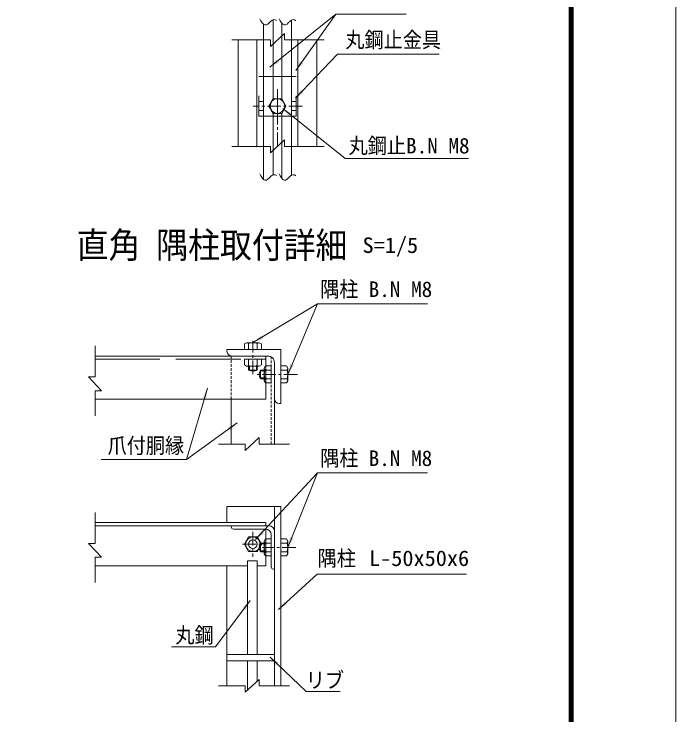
# Model space of a CAD drawing. Units: millimetres, scale not verified, with parts at other scales. Extents: x -4455 to 4455, y -3150 to 3150.
# Drawn here: x 2614 to 4455, y -986 to 964 of the extents above; entities that cross this region are included whole.
import ezdxf
from ezdxf.enums import TextEntityAlignment as Align

# ---------------------------------------------------------------- set-up
doc = ezdxf.new("R2010")
doc.units = ezdxf.units.MM
doc.header["$LTSCALE"] = 30
for name, pattern in [('DASHED', [7.5, 6, -1.5]), ('USER1', [2, 1.25, -0.25, 0.25, -0.25]), ('USER2', [0.375, 0.25, -0.125]), ('USER3', [4.7625, 3.175, -1.5875])]:
    doc.linetypes.add(name, pattern=pattern)
for name, color, linetype, lineweight in [('0-0_7詳細', 7, 'Continuous', 18), ('0-5_0', 1, 'Continuous', 18), ('0-E_D-TTL', 7, 'Continuous', 9)]:
    doc.layers.add(name, color=color, linetype=linetype, lineweight=lineweight)
doc.styles.add('ＭＳ ゴシック', font='')
doc.styles.get('ＭＳ ゴシック').set_extended_font_data('MS Gothic')

# ---------------------------------------------------------------- blocks, each defined once
blk = doc.blocks.new('50X6')
at = {"layer": '0-5_0', "color": 7, "lineweight": 9}
for p, q in [((0, 1500), (45, 1500)), ((0, 1500), (0, 0)), ((180, 360), (180, 1365)), ((0, 0), (1500, 0)), ((360, 180), (1365, 180)), ((1500, 0), (1500, 45))]:
    blk.add_line(p, q, dxfattribs=at)
for centre, radius, start, end in [((45, 1365), 135, 0, 90), ((360, 360), 180, 180, 270.0001), ((1365, 45), 135, 0, 90.0001)]:
    blk.add_arc(centre, radius, start, end, dxfattribs=at)

msp = doc.modelspace()

# ---------------------------------------------------------------- linework, layer by layer
at = {"layer": '0-0_7詳細', "color": 1}
for p, q in [((3509.18, 962.88), (3397.97, 806.9)), ((3268.84, -15.74), (3268.84, -27.61)), ((3288.04, -15.74), (3288.04, -27.61)), ((3310.24, -28.94), (3298.37, -28.94)), ((3310.24, -48.14), (3298.37, -48.14)), ((3310.24, -510.15), (3298.37, -510.15)), ((3310.24, -529.35), (3298.37, -529.35))]:
    msp.add_line(p, q, dxfattribs=at)
at = {"layer": '0-0_7詳細', "lineweight": 9}
for p, q in [((3334.8, 736.24), (3334.8, 947.56)), ((3358.7, 736.24), (3358.7, 937.95)), ((3385.7, 736.24), (3385.7, 946.56)), ((3307.8, 736.24), (3307.8, 935.18)), ((3237.25, 891.42), (3237.25, 595.29)), ((3289.75, 891.42), (3289.75, 595.29)), ((3403.75, 891.42), (3403.75, 595.29)), ((3456.25, 891.42), (3456.25, 595.29)), ((3398.35, 789.68), (3295.15, 789.68)), ((3295.15, 736.24), (3295.15, 679.24)), ((3398.35, 736.24), (3398.35, 679.24)), ((3398.35, 679.24), (3295.15, 679.24)), ((3307.8, 679.24), (3307.8, 503.93)), ((3334.8, 679.24), (3334.8, 516.31)), ((3358.7, 679.24), (3358.7, 506.7)), ((3385.7, 679.24), (3385.7, 515.31)), ((3458.54, 157.92), (3376.42, -36.7)), ((3260.68, 49.66), (3254.92, 46.33)), ((3254.92, 46.33), (3254.92, 30.46)), ((3260.68, 49.66), (3296.2, 49.66)), ((3266.44, 47.6), (3266.44, 30.46)), ((3290.44, 47.6), (3290.44, 30.46)), ((3296.2, 49.66), (3301.96, 46.33)), ((3301.96, 46.33), (3301.96, 30.46)), ((2839.52, 12.46), (3311.44, 12.46)), ((3314.44, 12.46), (3206.44, 12.46)), ((3254.92, 3.46), (3301.96, 3.46)), ((3254.92, -12.41), (3254.92, 3.46)), ((3266.44, -13.68), (3266.44, 3.46)), ((3290.44, -13.68), (3290.44, 3.46)), ((3314.44, -107.54), (3314.44, 12.46)), ((3260.68, -15.74), (3254.92, -12.41)), ((3260.68, -15.74), (3296.2, -15.74)), ((3266.44, -15.74), (3266.44, -26.4)), ((3290.44, -15.74), (3290.44, -26.4)), ((3329.44, -62.06), (3329.44, -15.02)), ((3372.31, -15.02), (3356.44, -15.02)), ((3356.44, -62.06), (3356.44, -15.02)), ((3375.64, -20.78), (3372.31, -15.02)), ((3266.44, -26.4), (3290.44, -26.4)), ((3299.58, -50.54), (3299.58, -26.54)), ((3310.24, -26.54), (3299.58, -26.54)), ((3310.24, -56.3), (3310.24, -20.78)), ((3312.3, -26.54), (3329.44, -26.54)), ((3373.58, -26.54), (3356.44, -26.54)), ((3375.64, -56.3), (3375.64, -20.78)), ((3310.24, -50.54), (3299.58, -50.54)), ((3310.24, -56.3), (3313.56, -62.06)), ((3312.3, -50.54), (3329.44, -50.54)), ((3373.58, -50.54), (3356.44, -50.54)), ((3375.64, -56.3), (3372.31, -62.06)), ((3313.56, -62.06), (3329.44, -62.06)), ((3372.31, -62.06), (3356.44, -62.06)), ((2839.52, -107.54), (3314.44, -107.54)), ((3218.44, -232.27), (3218.44, -107.54)), ((3338.44, -232.27), (3338.44, -98.54)), ((3094.23, -274.78), (3234.76, -173.53)), ((3458.54, -311.97), (3376.38, -517.89)), ((3206.44, -450.75), (3206.44, -405.75)), ((3206.44, -405.75), (3356.44, -405.75)), ((3338.44, -904.6), (3338.44, -405.75)), ((3356.44, -904.6), (3356.44, -405.75)), ((2839.52, -450.75), (3311.44, -450.75)), ((2839.52, -459.75), (3311.44, -459.75)), ((3314.44, -450.75), (3206.44, -450.75)), ((3323.44, -459.75), (3218.44, -459.75)), ((3218.44, -459.75), (3218.44, -462.75)), ((3228.94, -450.75), (3229.24, -450.75)), ((3314.44, -459.75), (3314.44, -450.75)), ((3314.44, -468.75), (3224.44, -468.75)), ((3314.44, -570.75), (3314.44, -468.75)), ((3329.44, -573.75), (3329.44, -483.75)), ((3338.44, -579.75), (3338.44, -474.75)), ((3310.24, -537.51), (3310.24, -501.99)), ((3329.44, -543.27), (3329.44, -496.23)), ((3372.31, -496.23), (3356.44, -496.23)), ((3356.44, -543.27), (3356.44, -496.23)), ((3375.64, -501.99), (3372.31, -496.23)), ((3375.64, -537.51), (3375.64, -501.99)), ((3299.58, -531.75), (3299.58, -507.75)), ((3310.24, -507.75), (3299.58, -507.75)), ((3312.3, -507.75), (3329.44, -507.75)), ((3373.58, -507.75), (3356.44, -507.75)), ((3310.24, -531.75), (3299.58, -531.75)), ((3310.24, -537.51), (3313.56, -543.27)), ((3312.3, -531.75), (3329.44, -531.75)), ((3313.56, -543.27), (3329.44, -543.27)), ((3373.58, -531.75), (3356.44, -531.75)), ((3372.31, -543.27), (3356.44, -543.27)), ((3375.64, -537.51), (3372.31, -543.27)), ((3263.75, -817.23), (3263.75, -556.81)), ((3263.75, -556.81), (3290.75, -556.81)), ((3290.75, -817.23), (3290.75, -556.81)), ((2839.52, -570.75), (3263.75, -570.75)), ((3206.44, -904.6), (3206.44, -570.75)), ((3290.75, -570.75), (3314.44, -570.75)), ((3338.44, -579.75), (3335.44, -579.75)), ((3338.44, -817.23), (3206.44, -817.23)), ((3338.44, -835.23), (3206.44, -835.23)), ((3263.75, -916.44), (3263.75, -835.23)), ((3290.75, -891.37), (3290.75, -835.23))]:
    msp.add_line(p, q, dxfattribs=at)
at = {"layer": '0-0_7詳細', "color": 4}
for p, q in [((3327.36, 873.42), (3366.13, 909.42)), ((3366.13, 891.42), (3366.13, 909.42)), ((3327.36, 891.42), (3220.17, 891.42)), ((3327.36, 891.42), (3327.36, 873.42)), ((3366.13, 891.42), (3476.33, 891.42)), ((3327.36, 577.29), (3366.13, 613.29)), ((3366.13, 595.29), (3366.13, 613.29)), ((3327.36, 595.29), (3220.17, 595.29)), ((3327.36, 595.29), (3327.36, 577.29)), ((3366.13, 595.29), (3476.33, 595.29)), ((2839.52, -45.1), (2839.52, 40.48)), ((2821.52, -45.1), (2857.52, -83.87)), ((2839.52, -45.1), (2821.52, -45.1)), ((2839.52, -83.87), (2839.52, -154.07)), ((2839.52, -83.87), (2857.52, -83.87)), ((3257.12, -250.27), (3295.89, -214.27)), ((3295.89, -232.27), (3295.89, -214.27)), ((3257.12, -232.27), (3182.89, -232.27)), ((3257.12, -232.27), (3257.12, -250.27)), ((3295.89, -232.27), (3380.57, -232.27)), ((2839.52, -508.31), (2839.52, -422.73)), ((2821.52, -508.31), (2857.52, -547.08)), ((2839.52, -508.31), (2821.52, -508.31)), ((2839.52, -547.08), (2839.52, -617.28)), ((2839.52, -547.08), (2857.52, -547.08)), ((3257.12, -922.6), (3295.89, -886.6)), ((3295.89, -904.6), (3295.89, -886.6)), ((3257.12, -904.6), (3182.89, -904.6)), ((3257.12, -904.6), (3257.12, -922.6)), ((3295.89, -904.6), (3380.57, -904.6))]:
    msp.add_line(p, q, dxfattribs=at)
at = {"layer": '0-0_7詳細', "color": 1, "linetype": 'USER1'}
for p, q in [((3346.75, 754.15), (3346.75, 595.29)), ((3346.75, 745.88), (3346.75, 669.3)), ((3416.29, 707.74), (3278.94, 707.74)), ((3278.44, -37.64), (3278.44, 54.73)), ((3402.44, -38.54), (3285.99, -38.54)), ((3278.44, -476.56), (3278.44, -545.95)), ((3249.88, -510.75), (3307, -510.75)), ((3397.53, -519.75), (3305.17, -519.75))]:
    msp.add_line(p, q, dxfattribs=at)
at = {"layer": '0-0_7詳細', "color": 1, "linetype": 'USER3'}
for p, q in [((3307.75, 736.24), (3307.75, 679.24)), ((3334.8, 736.24), (3334.8, 727.78)), ((3358.7, 736.24), (3358.7, 727.78)), ((3385.75, 736.24), (3385.75, 679.24)), ((3307.75, 720.49), (3295.15, 720.49)), ((3385.75, 720.49), (3398.35, 720.49)), ((3307.75, 694.99), (3295.15, 694.99)), ((3334.8, 687.7), (3334.8, 679.24)), ((3358.7, 687.7), (3358.7, 679.24)), ((3385.75, 694.99), (3398.35, 694.99))]:
    msp.add_line(p, q, dxfattribs=at)
at = {"layer": '0-0_7詳細', "color": 3, "linetype": 'DASHED'}
msp.add_line((2839.52, 3.46), (3314.44, 3.46), dxfattribs=at)
at = {"layer": '0-0_7詳細', "color": 1, "linetype": 'USER2'}
for p, q in [((3218.44, -107.54), (3218.44, 12.54)), ((3329.44, -232.27), (3329.44, 10.05))]:
    msp.add_line(p, q, dxfattribs=at)
at = {"layer": '0-0_7詳細', "lineweight": 9}
for points in [[(3704.73, 962.88), (3509.18, 962.88), (3325.82, 816.15)], [(3796.58, 851.84), (3514.04, 851.84), (3396.52, 729.35)], [(3877.84, 562.17), (3535.53, 562.17), (3361.27, 700.43)], [(3764.35, 157.92), (3458.54, 157.92), (3280.15, 50.69)], [(3296.2, -15.74), (3301.96, -12.41), (3301.96, 3.46)], [(3310.24, -20.78), (3313.56, -15.02), (3329.44, -15.02)], [(2856.24, -274.78), (3094.23, -274.78), (3152.05, -76.91)], [(3764.35, -311.97), (3458.54, -311.97), (3286.13, -497.53)], [(3310.24, -501.99), (3313.56, -496.23), (3329.44, -496.23)], [(3872.59, -593.93), (3456.76, -593.93), (3349.84, -692.35)], [(3520.91, -920.23), (3426.99, -920.23), (3326.15, -825.09)]]:
    msp.add_lwpolyline(points, dxfattribs=at)
at = {"layer": '0-0_7詳細', "color": 4}
for points in [[(3298.2, 950.15), (3300.47, 945.03), (3304.15, 939), (3307.94, 935.03), (3311.85, 933.09), (3315.87, 933.21), (3320.01, 935.37), (3324.26, 939.58), (3328.49, 944.01), (3332.57, 946.85), (3336.48, 948.09), (3340.24, 947.74), (3343.83, 945.8), (3344.2, 945.42)], [(3351.75, 950.15), (3354.01, 945.03), (3357.69, 939), (3361.49, 935.03), (3365.4, 933.09), (3369.42, 933.21), (3373.56, 935.37), (3377.81, 939.58), (3382.04, 944.01), (3386.11, 946.85), (3390.02, 948.09), (3393.78, 947.74), (3397.38, 945.8), (3397.75, 945.42)], [(3298.2, 518.9), (3300.47, 513.77), (3304.15, 507.75), (3307.94, 503.77), (3311.85, 501.84), (3315.87, 501.96), (3320.01, 504.12), (3324.26, 508.33), (3328.49, 512.76), (3332.57, 515.6), (3336.48, 516.84), (3340.24, 516.49), (3343.83, 514.55), (3344.2, 514.17)], [(3351.75, 518.9), (3354.01, 513.77), (3357.69, 507.75), (3361.49, 503.77), (3365.4, 501.84), (3369.42, 501.96), (3373.56, 504.12), (3377.81, 508.33), (3382.04, 512.76), (3386.11, 515.6), (3390.02, 516.84), (3393.78, 516.49), (3397.38, 514.55), (3397.75, 514.17)]]:
    msp.add_lwpolyline(points, dxfattribs=at)
at = {"layer": '0-0_7詳細', "color": 3}
for points in [[(3370.27, 707.74), (3358.51, 728.11), (3334.99, 728.11), (3323.23, 707.74), (3334.99, 687.37), (3358.51, 687.37)], [(3301.96, -510.75), (3290.2, -490.38), (3266.68, -490.38), (3254.92, -510.75), (3266.68, -531.12), (3290.2, -531.12)]]:
    msp.add_lwpolyline(points, close=True, dxfattribs=at)
at = {"layer": '0-0_7詳細', "color": 1}
msp.add_lwpolyline([(3052.04, -796.25), (3174.39, -796.25), (3270.87, -666.9)], dxfattribs=at)
at = {"layer": '0-0_7詳細', "color": 3}
for centre, radius in [((3346.75, 707.74), 20.4), ((3278.44, -510.75), 20.4), ((3278.44, -510.75), 12)]:
    msp.add_circle(centre, radius, dxfattribs=at)
at = {"layer": '0-0_7詳細', "lineweight": 9}
for centre, radius, start, end in [((3260.68, 40.57), 9.09, 50.6618, 90), ((3278.44, 13.66), 36, 70.52878, 109.47122), ((3296.2, 40.57), 9.09, 90, 129.3382), ((3260.68, -6.65), 9.09, 270, 309.3382), ((3278.44, 20.26), 36, 250.52878, 289.47122), ((3296.2, -6.65), 9.09, 230.6618, 270), ((3278.44, -5.61), 24, 240, 300), ((3320.36, -38.54), 24, 150, 210), ((3319.32, -20.78), 9.09, 180, 219.3382), ((3346.24, -38.54), 36, 160.52878, 199.47122), ((3366.55, -20.78), 9.09, 320.6618, 0), ((3339.64, -38.54), 36, 340.52878, 19.47122), ((3319.32, -56.3), 9.09, 140.6618, 180), ((3366.55, -56.3), 9.09, 0, 39.3382), ((3224.44, -462.75), 6, 180, 270), ((3323.44, -474.75), 15, 0, 90), ((3314.44, -483.75), 15, 0, 90), ((3319.32, -501.99), 9.09, 180, 219.3382), ((3366.55, -501.99), 9.09, 320.6618, 0), ((3320.36, -519.75), 24, 150, 210), ((3346.24, -519.75), 36, 160.52878, 199.47122), ((3339.64, -519.75), 36, 340.52878, 19.47122), ((3319.32, -537.51), 9.09, 140.6618, 180), ((3366.55, -537.51), 9.09, 0, 39.3382), ((3335.44, -573.75), 6, 180, 270)]:
    msp.add_arc(centre, radius, start, end, dxfattribs=at)
at = {"layer": '0-0_7詳細'}
for points in [[(3324.26, 814.9), (3344.43, 837.71), (3350.93, 829.57)], [(3395.14, 727.9), (3412.15, 753.16), (3419.67, 745.94)], [(3359.7, 701.67), (3386.44, 687.1), (3379.97, 678.94)], [(3278.44, 49.66), (3301.47, 69.58), (3306.83, 60.65)], [(3375.64, -38.54), (3382.5, -8.87), (3392.1, -12.93)], [(3152.61, -74.99), (3149.19, -105.25), (3139.19, -102.33)], [(3236.38, -172.36), (3215.09, -194.12), (3209, -185.67)], [(3284.77, -498.99), (3301.37, -473.47), (3309, -480.56)], [(3375.64, -519.75), (3381.92, -489.95), (3391.59, -493.82)], [(3348.37, -693.71), (3366.91, -669.56), (3373.97, -677.22)], [(3324.7, -823.71), (3350.09, -840.51), (3342.94, -848.09)]]:
    msp.add_solid(points, dxfattribs=at)
at = {"layer": '0-0_7詳細', "color": 1}
for points in [[(3396.81, 805.27), (3409.98, 832.72), (3418.47, 826.67)], [(3272.07, -665.29), (3258.31, -692.46), (3249.96, -686.23)]]:
    msp.add_solid(points, dxfattribs=at)
at = {"layer": '0-E_D-TTL', "color": 2, "lineweight": 18}
msp.add_lwpolyline([(-4454.63, 3150.21), (4455.07, 3150.21), (4455.07, -3150.21), (-4454.63, -3150.21)], close=True, dxfattribs=at)
at = {"layer": '0-E_D-TTL'}
for points in [[(-4168.25, 2916.87), (4168.68, 2916.87), (4168.68, -2916.87), (-4168.25, -2916.87)], [(-4165.59, 2914.21), (4166.03, 2914.21), (4166.03, -2914.21), (-4165.59, -2914.21)], [(-4162.94, 2911.56), (4163.38, 2911.56), (4163.38, -2911.56), (-4162.94, -2911.56)], [(-4160.29, 2908.91), (4160.73, 2908.91), (4160.73, -2908.91), (-4160.29, -2908.91)], [(-4157.64, 2906.26), (4158.08, 2906.26), (4158.08, -2906.26), (-4157.64, -2906.26)]]:
    msp.add_lwpolyline(points, close=True, dxfattribs=at)

# ---------------------------------------------------------------- block references
at = {"layer": '0-0_7詳細', "xscale": 0.1, "yscale": 0.1, "rotation": 180}
msp.add_blockref('50X6', (3356.44, 30.46), dxfattribs=at)

# ---------------------------------------------------------------- texts
at = {"layer": '0-0_7詳細', "color": 3, "style": 'ＭＳ ゴシック'}
for s, width, p in [('丸鋼止金具', 0.9, (3535.76, 857.24)), ('丸鋼止', 0.9, (3544.55, 562.82)), ('S=1/5', 1.05, (3583.35, 286.07)), ('隅柱', 0.9, (3465.58, 163.65)), ('爪付胴縁', 0.9, (2874.38, -271.06)), ('隅柱', 0.9, (3465.58, -306.25)), ('隅柱', 0.9, (3458.49, -584.4)), ('L-50x50x6', 1.05, (3601.31, -584.4)), ('丸鋼', 0.9, (3062.98, -798.11)), ('リブ', 0.9, (3425.77, -923.32))]:
    msp.add_text(s, height=43.33, dxfattribs=dict(at, width=width)).set_placement(p, align=Align.BOTTOM_LEFT)
for p in [(3704.29, 562.82), (3600.39, 163.65), (3600.39, -306.25)]:
    msp.add_text('B.N M8', height=43.33, dxfattribs=at).set_placement(p, align=Align.BOTTOM_LEFT)
at = {"layer": '0-0_7詳細', "style": 'ＭＳ ゴシック', "width": 0.9}
msp.add_text('直角 隅柱取付詳細', height=72.16, dxfattribs=at).set_placement((2788.3, 263.28), align=Align.BOTTOM_LEFT)

doc.saveas('drawing.dxf')
